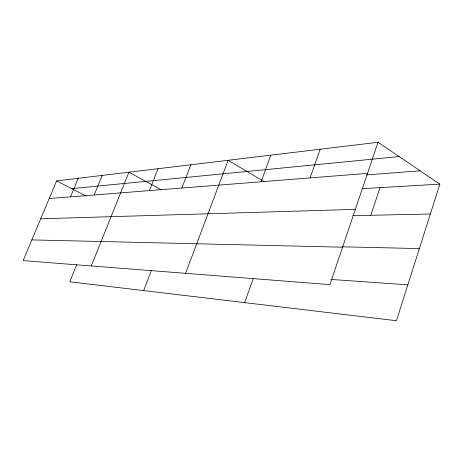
<?xml version="1.0" encoding="UTF-8"?>
<svg xmlns="http://www.w3.org/2000/svg" width="463" height="463" viewBox="0 0 463 463"><rect width="100%" height="100%" fill="white"/><g stroke="black" fill="none" stroke-linecap="round" stroke-linejoin="round"><path stroke-width="0.69" d="M378.022 142.28L329.905 284.623L23.15 260.611L56.613 180.894L378.022 142.28L439.85 184.141L396.432 320.72L69.786 281.782L76.667 264.819M370.828 215.266L380.042 187.631M310.088 177.902L320.205 149.225M244.62 302.623L253.151 278.807M261.086 181.774L270.809 155.163M185.576 273.326L228.12 160.291L264.101 181.583M143.652 290.585L151.279 270.797M181.872 188.036L190.854 164.77M149.41 190.606L158.039 168.711M91.286 265.947L128.928 172.207L161.465 189.934M94.192 194.969L102.178 175.425M70.526 196.844L78.212 178.301M71.667 188.638L399.123 156.569M49.217 198.529L367.512 173.359M366.621 174.916L420.132 170.789M362.17 188.678L439.85 184.141M40.709 218.791L355.347 209.363M352.812 215.654L430.358 214.004M342.284 246.802L419.368 248.573M31.843 239.898L342.562 247.19M331.004 279.421L407.839 284.849M56.613 180.894L86.245 196.133"/></g></svg>
